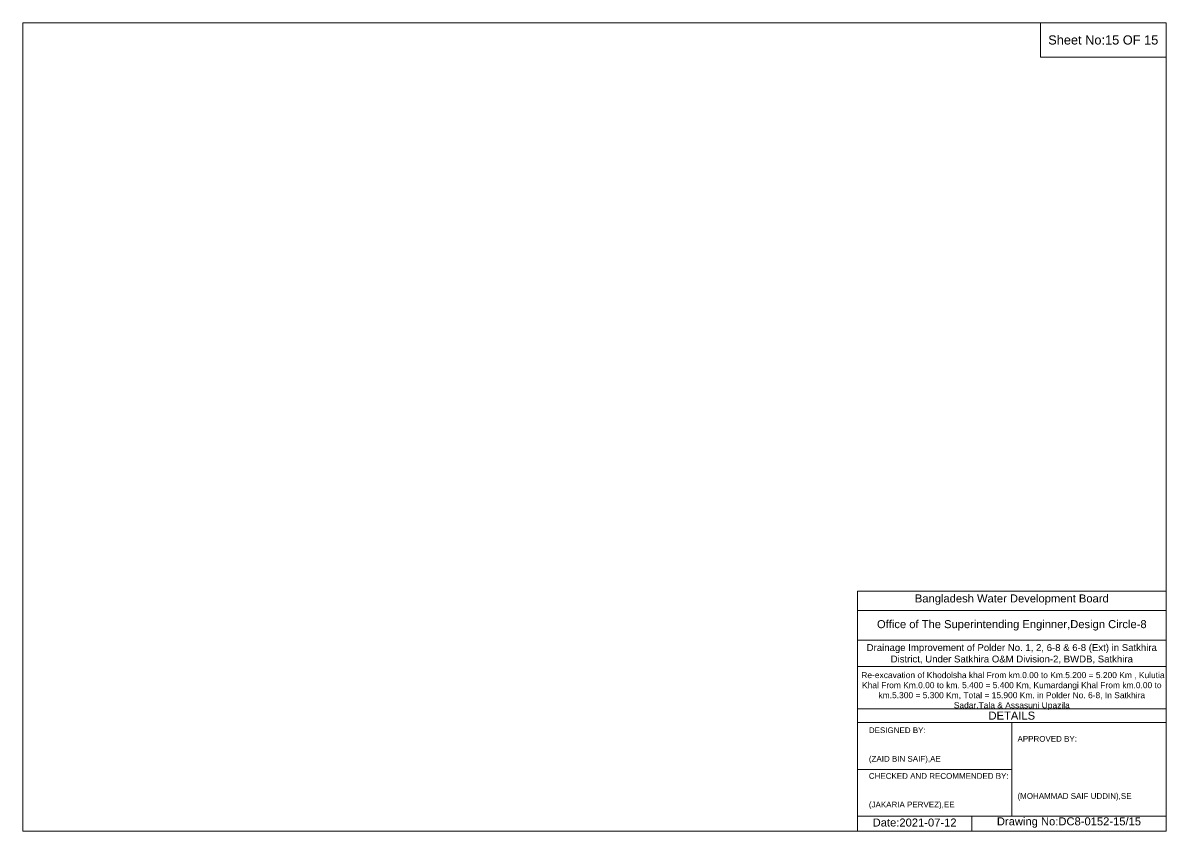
# Model space of a CAD drawing. Header units: inches. Extents: x 91000 to 568000, y -5656 to 0.
# Drawn here: x 240000 to 248000, y -5656 to 0 of the extents above; entities that cross this region are included whole.
import ezdxf

# ---------------------------------------------------------------- set-up
doc = ezdxf.new("R2010")
doc.units = ezdxf.units.IN
doc.header["$LTSCALE"] = 7
doc.header["$MEASUREMENT"] = 0
doc.layers.add('Cross Section Labels', color=7, linetype='Continuous', lineweight=9)
doc.styles.get("Standard").update_dxf_attribs({"font": 'arial.ttf'})

msp = doc.modelspace()

# ---------------------------------------------------------------- linework, layer by layer
at = {"layer": 'Cross Section Labels'}
for points in [[(240000, 0), (248000, 0), (248000, -5656), (240000, -5656)], [(247120, 0), (248000, 0), (248000, -240), (247120, -240)]]:
    msp.add_lwpolyline(points, close=True, dxfattribs=at)
for points in [[(245840, -5656), (245840, -3976), (248000, -3976)], [(245840, -4112), (248000, -4112)], [(245840, -4320), (248000, -4320)], [(245840, -4504), (248000, -4504)], [(245840, -4800), (248000, -4800)], [(245840, -4896), (248000, -4896)], [(246920, -4896), (246920, -5552)], [(245840, -5224), (246920, -5224)], [(245840, -5552), (248000, -5552)], [(246640, -5552), (246640, -5656)]]:
    msp.add_lwpolyline(points, dxfattribs=at)

# ---------------------------------------------------------------- texts
at = {"layer": 'Cross Section Labels', "attachment_point": 5}
for s, insert, char_height in [('Sheet No:15 OF 15', (247560, -120), 64), ('Bangladesh Water Development Board', (246920, -4036), 56), ('Office of The Superintending Enginner,Design Circle-8', (246920, -4216), 56)]:
    msp.add_mtext(s, dxfattribs=dict(at, insert=insert, char_height=char_height))
at = {"layer": 'Cross Section Labels'}
for s, insert, char_height, width, attachment_point in [('Drainage Improvement of Polder No. 1, 2, 6-8 & 6-8 (Ext) in Satkhira District, Under Satkhira O&M Division-2, BWDB, Satkhira', (246920, -4416), 48, 2240, 5), (' Re-excavation of Khodolsha khal From km.0.00 to Km.5.200 = 5.200 Km , Kulutia Khal From Km.0.00 to km. 5.400 = 5.400 Km, Kumardangi Khal From km.0.00 to km.5.300 = 5.300 Km, Total = 15.900 Km. in Polder No. 6-8, In Satkhira Sadar,Tala & Assasuni Upazila', (246920, -4676), 42.1524, 2160, 5), ('DETAILS', (246920, -4848), 56, 2240, 5), ('DESIGNED BY:^J^J^J(ZAID BIN SAIF),AE', (245920, -5056), 40, 1120, 4), ('APPROVED BY:^J^J^J^J^J^J(MOHAMMAD SAIF UDDIN),SE', (246960, -5216), 40, 1120, 4), ('CHECKED AND RECOMMENDED BY:^J^J^J(JAKARIA PERVEZ),EE', (245920, -5376), 40, 1120, 4), ('Date:2021-07-12', (246240, -5596), 56, 1120, 5), ('Drawing No:DC8-0152-15/15', (247320, -5596), 56, 1760, 5)]:
    msp.add_mtext(s, dxfattribs=dict(at, insert=insert, char_height=char_height, width=width, attachment_point=attachment_point))

doc.saveas('drawing.dxf')
